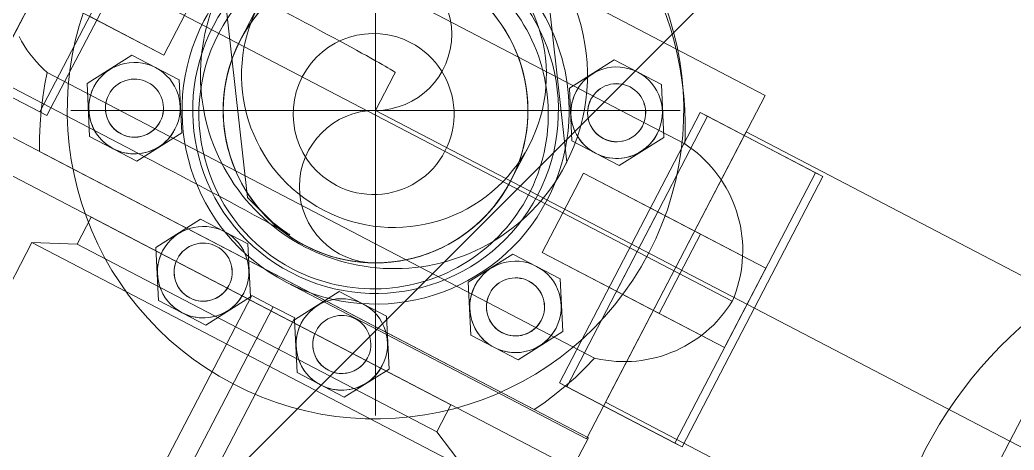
# Model space of a CAD drawing. Header units: metres. Extents: x -207 to 292, y -187 to 169.
# Drawn here: x -48.4097 to -48.0835, y -119.7251 to -119.5841 of the extents above; entities that cross this region are included whole.
import ezdxf

# ---------------------------------------------------------------- set-up
doc = ezdxf.new("R2010")
doc.units = ezdxf.units.M
for name, color, linetype, lineweight in [('A-ROOF-PATT', 7, 'Continuous', 9), ('M-EQPM', 7, 'Continuous', 9), ('P-PIPE', 7, 'Continuous', 9), ('P-PIPE-CNTR', 7, 'Continuous', 9)]:
    doc.layers.add(name, color=color, linetype=linetype, lineweight=lineweight)
doc.layers.add('PR10-ARQ-PL-001-Emplazamiento-C-1_dwg', color=7, linetype='Continuous', lineweight=9, true_color=0x767676)

# ---------------------------------------------------------------- blocks, each defined once
blk = doc.blocks.new('Bomba Centrifuga - Horizontal - Bomba Centrifuga - Horizontal-2291615-PLANTA EMPLAZAMIENTO ACTUALIZADO')
at = {"layer": 'M-EQPM'}
for p, q in [((0.06176, 0.05225), (0.05301, 0.03725)), ((0.05301, 0.03725), (0.06176, 0.05225)), ((0.06176, 0.05225), (0.05301, 0.03725)), ((0.05301, 0.03725), (0.06176, 0.05225)), ((0.07926, 0.05225), (0.06176, 0.05225)), ((0.06176, 0.05225), (0.07926, 0.05225)), ((0.07926, 0.05225), (0.06176, 0.05225)), ((0.06176, 0.05225), (0.07926, 0.05225)), ((0.08801, 0.03725), (0.07926, 0.05225)), ((0.07926, 0.05225), (0.08801, 0.03725)), ((0.08801, 0.03725), (0.07926, 0.05225)), ((0.07926, 0.05225), (0.08801, 0.03725)), ((-0.0975, 0.05), (-0.0975, -0.05)), ((-0.0975, 0.05), (-0.0975, -0.05)), ((-0.09483, 0.05), (-0.09483, -0.05)), ((-0.09483, 0.05), (-0.09483, -0.05)), ((0.0975, 0.05), (0.09483, 0.05)), ((0.09483, 0.05), (0.14022, 0.05)), ((0.09483, -0.05), (0.09483, 0.05)), ((0.09483, -0.05), (0.09483, 0.05)), ((0.1375, 0.05), (0.0975, 0.05)), ((0.0975, -0.05), (0.0975, 0.05)), ((0.0975, -0.05), (0.0975, 0.05)), ((0.14022, 0.05), (0.1375, 0.05)), ((0.1375, -0.05), (0.1375, 0.05)), ((0.1375, -0.05), (0.1375, 0.05)), ((0.14022, 0.05), (0.14022, -0.05)), ((0.14022, -0.05), (0.14022, 0.05)), ((-0.09505, 0.03854), (0.09505, 0.03854)), ((-0.09505, 0.03854), (0.09505, 0.03854)), ((0.05301, 0.03725), (0.06176, 0.02225)), ((0.06176, 0.02225), (0.05301, 0.03725)), ((0.05301, 0.03725), (0.06176, 0.02225)), ((0.06176, 0.02225), (0.05301, 0.03725)), ((0.07926, 0.02225), (0.08801, 0.03725)), ((0.08801, 0.03725), (0.07926, 0.02225)), ((0.07926, 0.02225), (0.08801, 0.03725)), ((0.08801, 0.03725), (0.07926, 0.02225)), ((0.06176, 0.02225), (0.07926, 0.02225)), ((0.07926, 0.02225), (0.06176, 0.02225)), ((0.06176, 0.02225), (0.07926, 0.02225)), ((0.07926, 0.02225), (0.06176, 0.02225)), ((-0.06998, 0.01467), (-0.06998, -0.01467)), ((0.0975, 0.01467), (0.06998, 0.01467)), ((0.06998, 0.01467), (0.11334, 0.01467)), ((0.06998, -0.01467), (0.06998, 0.01467)), ((0.1375, 0.01467), (0.0975, 0.01467)), ((0.0975, 0.01467), (0.0975, -0.01467)), ((0.11334, 0.01467), (0.1375, 0.01467)), ((0.11334, -0.01467), (0.11334, 0.01467)), ((0.1375, -0.01467), (0.1375, 0.01467)), ((-0.13274, 0), (0.13274, 0)), ((-0.13274, 0), (0.13274, 0)), ((-0.06998, -0.01467), (-0.11334, -0.01467)), ((-0.0975, -0.01467), (-0.06998, -0.01467)), ((0.11334, -0.01467), (0.06998, -0.01467)), ((0.06998, -0.01467), (0.0975, -0.01467)), ((0.0975, -0.01467), (0.1375, -0.01467)), ((0.1375, -0.01467), (0.11334, -0.01467)), ((-0.07926, -0.01956), (-0.08801, -0.03456)), ((-0.08801, -0.03456), (-0.07926, -0.01956)), ((-0.07926, -0.01956), (-0.08801, -0.03456)), ((-0.08801, -0.03456), (-0.07926, -0.01956)), ((-0.06176, -0.01956), (-0.07926, -0.01956)), ((-0.07926, -0.01956), (-0.06176, -0.01956)), ((-0.06176, -0.01956), (-0.07926, -0.01956)), ((-0.07926, -0.01956), (-0.06176, -0.01956)), ((-0.05301, -0.03456), (-0.06176, -0.01956)), ((-0.06176, -0.01956), (-0.05301, -0.03456)), ((-0.05301, -0.03456), (-0.06176, -0.01956)), ((-0.06176, -0.01956), (-0.05301, -0.03456)), ((0.06176, -0.01956), (0.05301, -0.03456)), ((0.05301, -0.03456), (0.06176, -0.01956)), ((0.06176, -0.01956), (0.05301, -0.03456)), ((0.05301, -0.03456), (0.06176, -0.01956)), ((0.07926, -0.01956), (0.06176, -0.01956)), ((0.06176, -0.01956), (0.07926, -0.01956)), ((0.07926, -0.01956), (0.06176, -0.01956)), ((0.06176, -0.01956), (0.07926, -0.01956)), ((0.08801, -0.03456), (0.07926, -0.01956)), ((0.07926, -0.01956), (0.08801, -0.03456)), ((0.08801, -0.03456), (0.07926, -0.01956)), ((0.07926, -0.01956), (0.08801, -0.03456)), ((-0.08801, -0.03456), (-0.07926, -0.04956)), ((-0.07926, -0.04956), (-0.08801, -0.03456)), ((-0.08801, -0.03456), (-0.07926, -0.04956)), ((-0.07926, -0.04956), (-0.08801, -0.03456)), ((-0.06176, -0.04956), (-0.05301, -0.03456)), ((-0.05301, -0.03456), (-0.06176, -0.04956)), ((-0.06176, -0.04956), (-0.05301, -0.03456)), ((-0.05301, -0.03456), (-0.06176, -0.04956)), ((0.05301, -0.03456), (0.06176, -0.04956)), ((0.06176, -0.04956), (0.05301, -0.03456)), ((0.05301, -0.03456), (0.06176, -0.04956)), ((0.06176, -0.04956), (0.05301, -0.03456)), ((0.07926, -0.04956), (0.08801, -0.03456)), ((0.08801, -0.03456), (0.07926, -0.04956)), ((0.07926, -0.04956), (0.08801, -0.03456)), ((0.08801, -0.03456), (0.07926, -0.04956)), ((-0.10131, -0.03746), (0.10131, -0.03746)), ((-0.10131, -0.03746), (0.10131, -0.03746)), ((-0.09483, -0.05), (-0.14022, -0.05)), ((-0.1375, -0.05), (-0.0975, -0.05)), ((-0.0975, -0.05), (-0.09483, -0.05)), ((-0.07926, -0.04956), (-0.06176, -0.04956)), ((-0.06176, -0.04956), (-0.07926, -0.04956)), ((-0.07926, -0.04956), (-0.06176, -0.04956)), ((-0.06176, -0.04956), (-0.07926, -0.04956)), ((0.06176, -0.04956), (0.07926, -0.04956)), ((0.07926, -0.04956), (0.06176, -0.04956)), ((0.06176, -0.04956), (0.07926, -0.04956)), ((0.07926, -0.04956), (0.06176, -0.04956)), ((0.14022, -0.05), (0.09483, -0.05)), ((0.09483, -0.05), (0.0975, -0.05)), ((0.0975, -0.05), (0.1375, -0.05)), ((0.1375, -0.05), (0.14022, -0.05)), ((-0.0344, -0.05682), (-0.04315, -0.07182)), ((-0.04315, -0.07182), (-0.0344, -0.05682)), ((-0.0344, -0.05682), (-0.04315, -0.07182)), ((-0.04315, -0.07182), (-0.0344, -0.05682)), ((-0.0169, -0.05682), (-0.0344, -0.05682)), ((-0.0344, -0.05682), (-0.0169, -0.05682)), ((-0.0169, -0.05682), (-0.0344, -0.05682)), ((-0.0344, -0.05682), (-0.0169, -0.05682)), ((-0.00815, -0.07182), (-0.0169, -0.05682)), ((-0.0169, -0.05682), (-0.00815, -0.07182)), ((-0.00815, -0.07182), (-0.0169, -0.05682)), ((-0.0169, -0.05682), (-0.00815, -0.07182)), ((0.0169, -0.05682), (0.00815, -0.07182)), ((0.00815, -0.07182), (0.0169, -0.05682)), ((0.0169, -0.05682), (0.00815, -0.07182)), ((0.00815, -0.07182), (0.0169, -0.05682)), ((0.0344, -0.05682), (0.0169, -0.05682)), ((0.0169, -0.05682), (0.0344, -0.05682)), ((0.0344, -0.05682), (0.0169, -0.05682)), ((0.0169, -0.05682), (0.0344, -0.05682)), ((0.04315, -0.07182), (0.0344, -0.05682)), ((0.0344, -0.05682), (0.04315, -0.07182)), ((0.04315, -0.07182), (0.0344, -0.05682)), ((0.0344, -0.05682), (0.04315, -0.07182)), ((-0.11156, -0.06158), (0.11156, -0.06158)), ((-0.11156, -0.06158), (0.11156, -0.06158)), ((-0.09156, -0.06158), (0.09156, -0.06158)), ((-0.09156, -0.06158), (0.09156, -0.06158)), ((0.11156, -0.07283), (0.11156, -0.06158)), ((-0.11156, -0.07283), (0.11156, -0.07283)), ((-0.11156, -0.07283), (0.11156, -0.07283)), ((-0.06656, -0.07283), (-0.06656, -0.08283)), ((-0.06656, -0.07283), (0.06656, -0.07283)), ((-0.06656, -0.07283), (0.06656, -0.07283)), ((-0.04315, -0.07182), (-0.0344, -0.08682)), ((-0.0344, -0.08682), (-0.04315, -0.07182)), ((-0.04315, -0.07182), (-0.0344, -0.08682)), ((-0.0344, -0.08682), (-0.04315, -0.07182)), ((-0.0169, -0.08682), (-0.00815, -0.07182)), ((-0.00815, -0.07182), (-0.0169, -0.08682)), ((-0.0169, -0.08682), (-0.00815, -0.07182)), ((-0.00815, -0.07182), (-0.0169, -0.08682)), ((0.00815, -0.07182), (0.0169, -0.08682)), ((0.0169, -0.08682), (0.00815, -0.07182)), ((0.00815, -0.07182), (0.0169, -0.08682)), ((0.0169, -0.08682), (0.00815, -0.07182)), ((0.0344, -0.08682), (0.04315, -0.07182)), ((0.04315, -0.07182), (0.0344, -0.08682)), ((0.0344, -0.08682), (0.04315, -0.07182)), ((0.04315, -0.07182), (0.0344, -0.08682)), ((0.06656, -0.08283), (0.06656, -0.07283)), ((-0.06656, -0.08283), (-0.07996, -0.08918)), ((-0.06656, -0.08283), (0.06656, -0.08283)), ((-0.06656, -0.08283), (0.06656, -0.08283)), ((0.07996, -0.08918), (0.06656, -0.08283)), ((-0.0344, -0.08682), (-0.0169, -0.08682)), ((-0.0169, -0.08682), (-0.0344, -0.08682)), ((-0.0344, -0.08682), (-0.0169, -0.08682)), ((-0.0169, -0.08682), (-0.0344, -0.08682)), ((0.0169, -0.08682), (0.0344, -0.08682)), ((0.0344, -0.08682), (0.0169, -0.08682)), ((0.0169, -0.08682), (0.0344, -0.08682)), ((0.0344, -0.08682), (0.0169, -0.08682)), ((-0.07996, -0.08918), (-0.07996, -0.14418)), ((-0.07996, -0.08918), (0.07996, -0.08918)), ((-0.07996, -0.08918), (0.07996, -0.08918))]:
    blk.add_line(p, q, dxfattribs=at)
at = {"layer": 'M-EQPM', "flags": 128}
for points in [[(0.04903, 0.08874), (0.05286, 0.08646), (0.05659, 0.08402), (0.06022, 0.08144), (0.06375, 0.07871), (0.06716, 0.07585), (0.07046, 0.07285), (0.07363, 0.06972), (0.07668, 0.06647), (0.07959, 0.0631), (0.08237, 0.05961), (0.085, 0.05601), (0.08749, 0.05232), (0.08983, 0.04852), (0.09202, 0.04464), (0.09405, 0.04067), (0.09505, 0.03854)], [(0.09505, 0.03854), (0.09671, 0.03835), (0.09836, 0.03809), (0.1, 0.03777), (0.10163, 0.03738), (0.10324, 0.03692), (0.10482, 0.03641), (0.10639, 0.03583), (0.10793, 0.03518), (0.10945, 0.03448), (0.11093, 0.03371), (0.11239, 0.03289), (0.1138, 0.03201), (0.11519, 0.03108), (0.11653, 0.03008), (0.11784, 0.02904), (0.1191, 0.02795), (0.12031, 0.0268), (0.12148, 0.02561), (0.12261, 0.02437), (0.12368, 0.02309), (0.12469, 0.02176), (0.12566, 0.0204), (0.12657, 0.019), (0.12742, 0.01756), (0.12822, 0.01609), (0.12895, 0.01459), (0.12963, 0.01307), (0.13024, 0.01151), (0.13079, 0.00993), (0.13128, 0.00834), (0.1317, 0.00672), (0.13206, 0.00509), (0.13235, 0.00344), (0.13257, 0.00179), (0.13273, 0.00013), (0.13274, 0)], [(-0.10131, -0.03746), (-0.10292, -0.03702), (-0.10451, -0.03651), (-0.10609, -0.03594), (-0.10763, -0.03531), (-0.10915, -0.03462), (-0.11064, -0.03387), (-0.1121, -0.03306), (-0.11353, -0.03219), (-0.11492, -0.03126)], [(0.13274, 0), (0.13259, -0.00166), (0.13237, -0.00332), (0.13208, -0.00496), (0.13173, -0.0066), (0.13131, -0.00821), (0.13083, -0.00981), (0.13028, -0.01139), (0.12967, -0.01295), (0.129, -0.01448), (0.12827, -0.01598), (0.12748, -0.01745), (0.12664, -0.01889), (0.12573, -0.02029), (0.12477, -0.02166), (0.12376, -0.02299), (0.12269, -0.02427), (0.12157, -0.02552), (0.12041, -0.02671), (0.11919, -0.02786), (0.11793, -0.02896), (0.11663, -0.03001), (0.11529, -0.031), (0.11391, -0.03194), (0.11249, -0.03283), (0.11104, -0.03365), (0.10956, -0.03442), (0.10805, -0.03513), (0.10651, -0.03578), (0.10494, -0.03636), (0.10336, -0.03689), (0.10175, -0.03735), (0.10131, -0.03746)], [(-0.09156, -0.06158), (-0.09363, -0.05762), (-0.09553, -0.05359), (-0.09727, -0.04949), (-0.09884, -0.04532), (-0.10025, -0.04109), (-0.10131, -0.03746)], [(0.10131, -0.03746), (0.10005, -0.04173), (0.09862, -0.04595), (0.09702, -0.05011), (0.09525, -0.05421), (0.09333, -0.05822), (0.09156, -0.06158)]]:
    blk.add_lwpolyline(points, dxfattribs=at)
at = {"layer": 'M-EQPM'}
for centre, radius, start, end in [((0, 0.00135), 0.10114, 360, 180), ((0, 0.00135), 0.10114, 0, 180), ((0, 0.00135), 0.10114, 360, 180), ((0, 0.00135), 0.10114, 0, 180), ((0, 0.00135), 0.06, 360, 180), ((0, 0.00135), 0.06, 0, 180), ((0, 0.00135), 0.06, 360, 180), ((0, 0.00135), 0.06, 0, 180), ((0, 0), 0.05733, 90, 270), ((0, 0), 0.05733, 270, 90), ((0.07051, 0.03725), 0.015, 0, 180), ((0.07051, 0.03725), 0.015, 0, 180), ((0, 0.00135), 0.05, 360, 180), ((0, 0.00135), 0.05, 0, 180), ((0, 0.00135), 0.05, 0, 180), ((0, 0.00135), 0.05, 0, 180), ((0, 0.00135), 0.05, 0, 180), ((0, 0.00135), 0.05, 0, 180), ((0.07051, 0.03725), 0.00952, 0, 180), ((0.07051, 0.03725), 0.00953, 0, 180), ((0.07051, 0.03725), 0.00953, 0, 180), ((0.07051, 0.03725), 0.00952, 0, 180), ((0.07051, 0.03725), 0.00952, 0, 180), ((0.07051, 0.03725), 0.00953, 0, 180), ((0.07051, 0.03725), 0.00952, 0, 180), ((0.07051, 0.03725), 0.00953, 0, 180), ((0.07051, 0.03725), 0.015, 180, 0), ((0.07051, 0.03725), 0.015, 180, 360), ((0.07051, 0.03725), 0.00952, 180, 0), ((0.07051, 0.03725), 0.00953, 180, 360), ((0.07051, 0.03725), 0.00953, 180, 360), ((0.07051, 0.03725), 0.00952, 180, 360), ((0.07051, 0.03725), 0.00952, 180, 0), ((0.07051, 0.03725), 0.00953, 180, 360), ((0.07051, 0.03725), 0.00952, 180, 360), ((0.07051, 0.03725), 0.00953, 180, 360), ((0, 0), 0.0264, 90, 270), ((0, 0), 0.0264, 270, 90), ((0, 0.00135), 0.10114, 180, 360), ((0, 0.00135), 0.10114, 180, 360), ((0, 0.00135), 0.10114, 180, 360), ((0, 0.00135), 0.10114, 180, 360), ((0, 0.00135), 0.06, 180, 360), ((0, 0.00135), 0.06, 180, 360), ((0, 0.00135), 0.06, 180, 360), ((0, 0.00135), 0.06, 180, 360), ((0, 0.00135), 0.05, 180, 360), ((0, 0.00135), 0.05, 180, 360), ((0, 0.00135), 0.05, 180, 0), ((0, 0.00135), 0.05, 180, 360), ((0, 0.00135), 0.05, 180, 0), ((0, 0.00135), 0.05, 180, 360), ((-0.07051, -0.03456), 0.015, 0, 180), ((-0.07051, -0.03456), 0.015, 0, 180), ((0.07051, -0.03456), 0.015, 0, 180), ((0.07051, -0.03456), 0.015, 0, 180), ((-0.07051, -0.03456), 0.00952, 0, 180), ((-0.07051, -0.03456), 0.00953, 0, 180), ((-0.07051, -0.03456), 0.00953, 0, 180), ((-0.07051, -0.03456), 0.00952, 0, 180), ((-0.07051, -0.03456), 0.00952, 0, 180), ((-0.07051, -0.03456), 0.00953, 0, 180), ((-0.07051, -0.03456), 0.00952, 0, 180), ((-0.07051, -0.03456), 0.00953, 0, 180), ((0.07051, -0.03456), 0.00952, 0, 180), ((0.07051, -0.03456), 0.00953, 0, 180), ((0.07051, -0.03456), 0.00953, 0, 180), ((0.07051, -0.03456), 0.00952, 0, 180), ((0.07051, -0.03456), 0.00952, 0, 180), ((0.07051, -0.03456), 0.00953, 0, 180), ((0.07051, -0.03456), 0.00952, 0, 180), ((0.07051, -0.03456), 0.00953, 0, 180), ((-0.07051, -0.03456), 0.015, 180, 0), ((-0.07051, -0.03456), 0.015, 180, 360), ((-0.07051, -0.03456), 0.00952, 180, 0), ((-0.07051, -0.03456), 0.00953, 180, 360), ((-0.07051, -0.03456), 0.00953, 180, 360), ((-0.07051, -0.03456), 0.00952, 180, 360), ((-0.07051, -0.03456), 0.00952, 180, 0), ((-0.07051, -0.03456), 0.00953, 180, 360), ((-0.07051, -0.03456), 0.00952, 180, 360), ((-0.07051, -0.03456), 0.00953, 180, 360), ((0.07051, -0.03456), 0.015, 180, 0), ((0.07051, -0.03456), 0.015, 180, 360), ((0.07051, -0.03456), 0.00952, 180, 0), ((0.07051, -0.03456), 0.00953, 180, 360), ((0.07051, -0.03456), 0.00953, 180, 360), ((0.07051, -0.03456), 0.00952, 180, 360), ((0.07051, -0.03456), 0.00952, 180, 0), ((0.07051, -0.03456), 0.00953, 180, 360), ((0.07051, -0.03456), 0.00952, 180, 360), ((0.07051, -0.03456), 0.00953, 180, 360), ((-0.02565, -0.07182), 0.015, 0, 180), ((-0.02565, -0.07182), 0.015, 0, 180), ((0.02565, -0.07182), 0.015, 0, 180), ((0.02565, -0.07182), 0.015, 0, 180), ((-0.02565, -0.07182), 0.00952, 0, 180), ((-0.02565, -0.07182), 0.00953, 0, 180), ((-0.02565, -0.07182), 0.00953, 0, 180), ((-0.02565, -0.07182), 0.00952, 0, 180), ((-0.02565, -0.07182), 0.00952, 0, 180), ((-0.02565, -0.07182), 0.00953, 0, 180), ((-0.02565, -0.07182), 0.00952, 0, 180), ((-0.02565, -0.07182), 0.00953, 360, 180), ((0.02565, -0.07182), 0.00952, 0, 180), ((0.02565, -0.07182), 0.00953, 0, 180), ((0.02565, -0.07182), 0.00953, 0, 180), ((0.02565, -0.07182), 0.00952, 0, 180), ((0.02565, -0.07182), 0.00952, 0, 180), ((0.02565, -0.07182), 0.00953, 0, 180), ((0.02565, -0.07182), 0.00952, 0, 180), ((0.02565, -0.07182), 0.00953, 360, 180), ((-0.02565, -0.07182), 0.015, 180, 0), ((-0.02565, -0.07182), 0.015, 180, 360), ((-0.02565, -0.07182), 0.00952, 180, 0), ((-0.02565, -0.07182), 0.00953, 180, 360), ((-0.02565, -0.07182), 0.00953, 180, 360), ((-0.02565, -0.07182), 0.00952, 180, 360), ((-0.02565, -0.07182), 0.00952, 180, 0), ((-0.02565, -0.07182), 0.00953, 180, 360), ((-0.02565, -0.07182), 0.00952, 180, 360), ((-0.02565, -0.07182), 0.00953, 180, 360), ((0.02565, -0.07182), 0.015, 180, 0), ((0.02565, -0.07182), 0.015, 180, 360), ((0.02565, -0.07182), 0.00952, 180, 0), ((0.02565, -0.07182), 0.00952, 180, 360), ((0.02565, -0.07182), 0.00953, 180, 360), ((0.02565, -0.07182), 0.00952, 180, 360), ((0.02565, -0.07182), 0.00952, 180, 0), ((0.02565, -0.07182), 0.00953, 180, 360), ((0.02565, -0.07182), 0.00952, 180, 360), ((0.02565, -0.07182), 0.00953, 180, 360)]:
    blk.add_arc(centre, radius, start, end, dxfattribs=at)
blk = doc.blocks.new('HDPE - Codo - Codo-V42-PLANTA EMPLAZAMIENTO ACTUALIZADO')
at = {"layer": 'P-PIPE'}
for p, q in [((-47.41279, -120.01788), (-47.44214, -120.07419)), ((-47.36632, -120.0421), (-47.41279, -120.01788)), ((-47.44214, -120.07419), (-47.47149, -120.1305)), ((-47.47149, -120.1305), (-47.42503, -120.15472))]:
    blk.add_line(p, q, dxfattribs=at)
at = {"layer": 'P-PIPE', "flags": 128}
for points in [[(-47.30931, -120.07182), (-47.30935, -120.0718), (-47.30949, -120.07173), (-47.30972, -120.07161), (-47.31004, -120.07144), (-47.31044, -120.07123), (-47.31094, -120.07097), (-47.31153, -120.07066), (-47.3122, -120.07031), (-47.31296, -120.06992), (-47.31381, -120.06947), (-47.31474, -120.06899), (-47.31575, -120.06846), (-47.31684, -120.06789), (-47.31802, -120.06728), (-47.31927, -120.06663), (-47.32059, -120.06594), (-47.32199, -120.06521), (-47.32346, -120.06444), (-47.325, -120.06364), (-47.3266, -120.06281), (-47.32827, -120.06194), (-47.33, -120.06104), (-47.33178, -120.06011), (-47.33362, -120.05915), (-47.33552, -120.05816), (-47.33746, -120.05715), (-47.33945, -120.05611), (-47.34148, -120.05505), (-47.34355, -120.05397), (-47.34566, -120.05287), (-47.3478, -120.05175), (-47.34997, -120.05062), (-47.35217, -120.04948), (-47.35439, -120.04832), (-47.35663, -120.04715), (-47.35889, -120.04598), (-47.36115, -120.0448), (-47.36343, -120.04361), (-47.36571, -120.04242), (-47.36632, -120.0421)], [(-47.42503, -120.15472), (-47.42275, -120.15591), (-47.42047, -120.15709), (-47.4182, -120.15828), (-47.41594, -120.15945), (-47.4137, -120.16062), (-47.41147, -120.16178), (-47.40927, -120.16293), (-47.40709, -120.16407), (-47.40494, -120.16519), (-47.40282, -120.16629), (-47.40074, -120.16738), (-47.3987, -120.16844), (-47.3967, -120.16949), (-47.39474, -120.17051), (-47.39283, -120.1715), (-47.39098, -120.17247), (-47.38918, -120.17341), (-47.38743, -120.17432), (-47.38575, -120.17519), (-47.38413, -120.17604), (-47.38257, -120.17685), (-47.38108, -120.17762), (-47.37967, -120.17836), (-47.37832, -120.17906), (-47.37705, -120.17973), (-47.37586, -120.18035), (-47.37474, -120.18093), (-47.37371, -120.18147), (-47.37276, -120.18197), (-47.37189, -120.18242), (-47.3711, -120.18283), (-47.37041, -120.18319), (-47.3698, -120.18351), (-47.36927, -120.18378), (-47.36884, -120.18401), (-47.3685, -120.18418), (-47.36825, -120.18432), (-47.36809, -120.1844), (-47.36802, -120.18444)]]:
    blk.add_lwpolyline(points, dxfattribs=at)
at = {"layer": 'P-PIPE'}
for start, end in [(332.4684, 152.4684), (152.4684, 332.4684)]:
    blk.add_arc((-47.33866, -120.12813), 0.0635, start, end, dxfattribs=at)
blk = doc.blocks.new('HDPE - Codo - Codo-V43-PLANTA EMPLAZAMIENTO ACTUALIZADO')
at = {"layer": 'P-PIPE'}
for p, q in [((-47.41279, -120.01788), (-47.44214, -120.07419)), ((-47.36632, -120.0421), (-47.41279, -120.01788)), ((-47.44214, -120.07419), (-47.47149, -120.1305)), ((-47.47149, -120.1305), (-47.42503, -120.15472))]:
    blk.add_line(p, q, dxfattribs=at)
at = {"layer": 'P-PIPE', "flags": 128}
for points in [[(-47.36632, -120.0421), (-47.36404, -120.04329), (-47.36176, -120.04448), (-47.3595, -120.04566), (-47.35724, -120.04684), (-47.35499, -120.04801), (-47.35277, -120.04917), (-47.35057, -120.05031), (-47.34839, -120.05145), (-47.34624, -120.05257), (-47.34412, -120.05367), (-47.34204, -120.05476), (-47.33999, -120.05582), (-47.33799, -120.05687), (-47.33604, -120.05789), (-47.33413, -120.05888), (-47.33227, -120.05985), (-47.33047, -120.06079), (-47.32873, -120.0617), (-47.32704, -120.06258), (-47.32542, -120.06342), (-47.32387, -120.06423), (-47.32238, -120.06501), (-47.32096, -120.06575), (-47.31962, -120.06645), (-47.31835, -120.06711), (-47.31715, -120.06773), (-47.31604, -120.06831), (-47.315, -120.06885), (-47.31405, -120.06935), (-47.31318, -120.0698), (-47.3124, -120.07021), (-47.3117, -120.07057), (-47.31109, -120.07089), (-47.31057, -120.07116), (-47.31014, -120.07139), (-47.3098, -120.07157), (-47.30954, -120.0717), (-47.30938, -120.07178), (-47.30931, -120.07182)], [(-47.39497, -120.09878), (-47.39375, -120.09655), (-47.39244, -120.09437), (-47.39105, -120.09225), (-47.38957, -120.09018), (-47.38802, -120.08818), (-47.38638, -120.08623), (-47.38466, -120.08436), (-47.38288, -120.08255), (-47.38102, -120.08082), (-47.37909, -120.07917), (-47.3771, -120.07759), (-47.37505, -120.07609), (-47.37294, -120.07468), (-47.37078, -120.07335), (-47.36856, -120.07211), (-47.3663, -120.07096), (-47.36399, -120.0699), (-47.36164, -120.06893), (-47.35925, -120.06806), (-47.35684, -120.06729), (-47.35439, -120.06661), (-47.35191, -120.06603), (-47.34942, -120.06555), (-47.34691, -120.06517), (-47.34439, -120.06489), (-47.34185, -120.06471), (-47.33931, -120.06463), (-47.33677, -120.06466), (-47.33424, -120.06478), (-47.33171, -120.06501), (-47.32919, -120.06534), (-47.32669, -120.06577), (-47.3242, -120.0663), (-47.32174, -120.06693), (-47.31931, -120.06765), (-47.3169, -120.06847), (-47.31453, -120.06939), (-47.31221, -120.0704), (-47.30992, -120.07151), (-47.30931, -120.07182)], [(-47.30931, -120.07182), (-47.30708, -120.07304), (-47.3049, -120.07435), (-47.30278, -120.07574), (-47.30071, -120.07722), (-47.29871, -120.07877), (-47.29676, -120.08041), (-47.29489, -120.08212), (-47.29309, -120.08391), (-47.29135, -120.08577), (-47.2897, -120.0877), (-47.28812, -120.08969), (-47.28662, -120.09174), (-47.28521, -120.09385), (-47.28388, -120.09601), (-47.28264, -120.09823), (-47.28149, -120.10049), (-47.28043, -120.1028), (-47.27946, -120.10515), (-47.27859, -120.10754), (-47.27782, -120.10995), (-47.27714, -120.1124), (-47.27656, -120.11487), (-47.27608, -120.11737), (-47.2757, -120.11988), (-47.27542, -120.1224), (-47.27524, -120.12494), (-47.27516, -120.12748), (-47.27519, -120.13002), (-47.27531, -120.13255), (-47.27554, -120.13508), (-47.27587, -120.1376), (-47.2763, -120.1401), (-47.27683, -120.14259), (-47.27746, -120.14505), (-47.27818, -120.14748), (-47.279, -120.14989), (-47.27992, -120.15225), (-47.28093, -120.15458), (-47.28204, -120.15687), (-47.28235, -120.15748)], [(-47.36801, -120.18444), (-47.37024, -120.18322), (-47.37242, -120.18191), (-47.37454, -120.18052), (-47.37661, -120.17904), (-47.37861, -120.17748), (-47.38056, -120.17585), (-47.38243, -120.17413), (-47.38424, -120.17235), (-47.38597, -120.17049), (-47.38762, -120.16856), (-47.3892, -120.16657), (-47.3907, -120.16452), (-47.39211, -120.16241), (-47.39344, -120.16025), (-47.39468, -120.15803), (-47.39583, -120.15577), (-47.39689, -120.15346), (-47.39786, -120.15111), (-47.39873, -120.14872), (-47.3995, -120.1463), (-47.40018, -120.14386), (-47.40076, -120.14138), (-47.40124, -120.13889), (-47.40162, -120.13638), (-47.4019, -120.13385), (-47.40208, -120.13132), (-47.40216, -120.12878), (-47.40213, -120.12624), (-47.40201, -120.12371), (-47.40178, -120.12118), (-47.40145, -120.11866), (-47.40102, -120.11615), (-47.40049, -120.11367), (-47.39986, -120.11121), (-47.39914, -120.10877), (-47.39832, -120.10637), (-47.3974, -120.104), (-47.39639, -120.10167), (-47.39528, -120.09939), (-47.39497, -120.09878)], [(-47.36801, -120.18444), (-47.36806, -120.18441), (-47.36819, -120.18434), (-47.36842, -120.18422), (-47.36874, -120.18406), (-47.36915, -120.18385), (-47.36965, -120.18359), (-47.37023, -120.18328), (-47.37091, -120.18293), (-47.37167, -120.18253), (-47.37251, -120.18209), (-47.37344, -120.18161), (-47.37446, -120.18108), (-47.37555, -120.18051), (-47.37672, -120.1799), (-47.37797, -120.17925), (-47.3793, -120.17856), (-47.38069, -120.17783), (-47.38216, -120.17706), (-47.3837, -120.17626), (-47.3853, -120.17542), (-47.38697, -120.17456), (-47.3887, -120.17365), (-47.39049, -120.17272), (-47.39233, -120.17176), (-47.39422, -120.17078), (-47.39616, -120.16976), (-47.39815, -120.16873), (-47.40019, -120.16767), (-47.40226, -120.16659), (-47.40437, -120.16549), (-47.40651, -120.16437), (-47.40868, -120.16324), (-47.41088, -120.16209), (-47.4131, -120.16094), (-47.41534, -120.15977), (-47.41759, -120.1586), (-47.41986, -120.15741), (-47.42213, -120.15623), (-47.42441, -120.15504), (-47.42503, -120.15472)], [(-47.28235, -120.15748), (-47.28357, -120.15971), (-47.28488, -120.16189), (-47.28627, -120.16401), (-47.28775, -120.16608), (-47.28931, -120.16808), (-47.29094, -120.17002), (-47.29266, -120.1719), (-47.29444, -120.1737), (-47.2963, -120.17544), (-47.29823, -120.17709), (-47.30022, -120.17867), (-47.30227, -120.18017), (-47.30438, -120.18158), (-47.30654, -120.18291), (-47.30876, -120.18415), (-47.31102, -120.1853), (-47.31333, -120.18636), (-47.31568, -120.18733), (-47.31807, -120.1882), (-47.32049, -120.18897), (-47.32293, -120.18965), (-47.32541, -120.19023), (-47.3279, -120.19071), (-47.33041, -120.19109), (-47.33294, -120.19137), (-47.33547, -120.19155), (-47.33801, -120.19163), (-47.34055, -120.1916), (-47.34308, -120.19148), (-47.34561, -120.19125), (-47.34813, -120.19092), (-47.35064, -120.19049), (-47.35312, -120.18996), (-47.35558, -120.18933), (-47.35801, -120.18861), (-47.36042, -120.18779), (-47.36279, -120.18687), (-47.36512, -120.18586), (-47.3674, -120.18475), (-47.36801, -120.18444)]]:
    blk.add_lwpolyline(points, dxfattribs=at)
at = {"layer": 'P-PIPE'}
for start, end in [(332.4684, 152.4684), (152.4684, 332.4684)]:
    blk.add_arc((-47.33866, -120.12813), 0.0635, start, end, dxfattribs=at)
blk = doc.blocks.new('Valvula con brida - Estandar - Valvula con brida - Estandar-V44-PLANTA EMPLAZAMIENTO ACTUALIZADO')
at = {"layer": 'P-PIPE'}
for start, end in [(332.4684, 152.4684), (332.4684, 152.4684), (332.4684, 152.4684), (332.4684, 152.4684), (152.4684, 332.4684), (152.4684, 332.4684), (152.4684, 332.4684), (152.4684, 332.4684)]:
    blk.add_arc((-47.33866, -120.12813), 0.14, start, end, dxfattribs=at)
blk = doc.blocks.new('HDPE - Codo - Codo-V45-PLANTA EMPLAZAMIENTO ACTUALIZADO')
at = {"layer": 'P-PIPE'}
for p, q in [((-48.36022, -119.49019), (-48.39005, -119.54742)), ((-48.36022, -119.49019), (-48.38909, -119.54557)), ((-48.31375, -119.51441), (-48.36022, -119.49019)), ((-48.38909, -119.54557), (-48.41892, -119.6028)), ((-48.39005, -119.54742), (-48.41892, -119.6028)), ((-48.34289, -119.57202), (-48.34328, -119.57278)), ((-48.41892, -119.6028), (-48.37246, -119.62703)), ((-48.23067, -119.63148), (-48.23027, -119.63072))]:
    blk.add_line(p, q, dxfattribs=at)
at = {"layer": 'P-PIPE', "flags": 128}
for points in [[(-48.23027, -119.63072), (-48.23812, -119.5603), (-48.2467, -119.5519), (-48.25027, -119.54919), (-48.25235, -119.54778), (-48.25383, -119.54683), (-48.25505, -119.54607), (-48.25616, -119.5454), (-48.25723, -119.54477), (-48.25829, -119.54415), (-48.25938, -119.54353), (-48.26051, -119.54289), (-48.26169, -119.54222), (-48.26292, -119.54153), (-48.26422, -119.54081), (-48.26557, -119.54006), (-48.26699, -119.53928), (-48.26847, -119.53847), (-48.27001, -119.53763), (-48.27161, -119.53675), (-48.27328, -119.53585), (-48.275, -119.53492), (-48.27678, -119.53396), (-48.27861, -119.53297), (-48.2805, -119.53196), (-48.28244, -119.53092), (-48.28442, -119.52986), (-48.28645, -119.52878), (-48.28852, -119.52768), (-48.29063, -119.52656), (-48.29277, -119.52543), (-48.29495, -119.52428), (-48.29715, -119.52311), (-48.29938, -119.52194), (-48.30164, -119.52075), (-48.30391, -119.51956), (-48.3062, -119.51835), (-48.3085, -119.51715), (-48.31081, -119.51594), (-48.31313, -119.51473), (-48.31375, -119.51441)], [(-48.34289, -119.57202), (-48.33509, -119.64232), (-48.32674, -119.6505), (-48.32359, -119.65289), (-48.32211, -119.6539), (-48.32141, -119.65435), (-48.32114, -119.65452), (-48.32112, -119.65453)], [(-48.32112, -119.65453), (-48.32124, -119.65446), (-48.32155, -119.65428), (-48.32203, -119.654), (-48.32265, -119.65365), (-48.32339, -119.65323), (-48.32424, -119.65275), (-48.3252, -119.65222), (-48.32625, -119.65163), (-48.3274, -119.651), (-48.32863, -119.65032), (-48.32995, -119.6496), (-48.33134, -119.64884), (-48.33281, -119.64804), (-48.33436, -119.6472), (-48.33597, -119.64633), (-48.33764, -119.64543), (-48.33938, -119.64449), (-48.34118, -119.64353), (-48.34303, -119.64254), (-48.34493, -119.64153), (-48.34688, -119.64049), (-48.34887, -119.63943), (-48.3509, -119.63835), (-48.35298, -119.63725), (-48.35508, -119.63614), (-48.35722, -119.63501), (-48.35938, -119.63388), (-48.36156, -119.63273), (-48.36377, -119.63157), (-48.36599, -119.63041), (-48.36822, -119.62924), (-48.37046, -119.62807), (-48.37246, -119.62703)]]:
    blk.add_lwpolyline(points, dxfattribs=at)
at = {"layer": 'P-PIPE'}
for start_param, end_param in [(3.141593, 6.283185), (0, 3.141593)]:
    blk.add_ellipse((-48.28698, -119.60213), major_axis=(-0.05631, 0.02935), ratio=0.999866, start_param=start_param, end_param=end_param, dxfattribs=at)
blk = doc.blocks.new('YADRAN_LASQUEMAS_ARQ_MO_003_ESTANQUE CABECERA_rvt-1-PLANTA EMPLAZAMIENTO ACTUALIZADO')
at = {"layer": 'A-ROOF-PATT', "true_color": 0x008040}
h = blk.add_hatch(dxfattribs=at)
h.set_pattern_fill('FP_31', color=116, style=0, pattern_type=2)
h.set_pattern_definition([(152.653, (-52.507, -103.883), (-0.1607824, -0.310884), [])])
h.paths.add_polyline_path([(-48.31353, -124.1428), (-40.92713, -109.86064), (-43.26069, -108.65377), (-50.6471, -122.93594)])
at = {"layer": 'P-PIPE'}
for p, q in [((-48.41268, -119.59083), (-48.38957, -119.54649)), ((-48.41268, -119.59083), (-48.38957, -119.54649)), ((-48.16513, -119.60879), (-48.26367, -119.55742)), ((-48.16513, -119.60879), (-48.26367, -119.55742)), ((-48.33131, -119.57902), (-48.33736, -119.59062)), ((-48.19448, -119.6651), (-48.16513, -119.60879)), ((-48.19448, -119.6651), (-48.16513, -119.60879)), ((-48.17137, -119.62076), (-48.19448, -119.6651)), ((-48.17137, -119.62076), (-48.19448, -119.6651)), ((-48.17137, -119.62076), (-48.19448, -119.6651)), ((-48.17137, -119.62076), (-48.19448, -119.6651)), ((-48.06178, -119.67789), (-48.17137, -119.62076)), ((-48.06178, -119.67789), (-48.17137, -119.62076)), ((-48.24869, -119.63685), (-48.24264, -119.62524)), ((-48.22384, -119.72141), (-48.19448, -119.6651)), ((-48.22384, -119.72141), (-48.19448, -119.6651)), ((-48.19448, -119.6651), (-48.2176, -119.70944)), ((-48.19448, -119.6651), (-48.2176, -119.70944)), ((-48.19448, -119.6651), (-48.2176, -119.70944)), ((-48.19448, -119.6651), (-48.2176, -119.70944)), ((-48.32238, -119.67004), (-48.22384, -119.72141)), ((-48.32238, -119.67004), (-48.22384, -119.72141)), ((-48.33367, -119.67439), (-48.40436, -119.81001)), ((-48.32657, -119.67809), (-48.33367, -119.67439)), ((-48.32657, -119.67809), (-48.33367, -119.67439)), ((-48.31948, -119.68179), (-48.32657, -119.67809)), ((-48.31948, -119.68179), (-48.32657, -119.67809)), ((-48.08489, -119.72223), (-48.06178, -119.67789)), ((-48.08489, -119.72223), (-48.06178, -119.67789)), ((-48.08489, -119.72223), (-48.06178, -119.67789)), ((-48.08489, -119.72223), (-48.06178, -119.67789)), ((-48.39017, -119.8174), (-48.31948, -119.68179)), ((-48.2176, -119.70944), (-48.10801, -119.76656)), ((-48.2176, -119.70944), (-48.10801, -119.76656)), ((-48.10801, -119.76656), (-48.08489, -119.72223)), ((-48.10801, -119.76656), (-48.08489, -119.72223)), ((-48.10801, -119.76656), (-48.08489, -119.72223)), ((-48.10801, -119.76656), (-48.08489, -119.72223))]:
    blk.add_line(p, q, dxfattribs=at)
for start, end in [(332.4684, 152.4684), (332.4684, 152.4684), (332.4684, 152.4684), (332.4684, 152.4684), (152.4684, 332.4684), (152.4684, 332.4684), (152.4684, 332.4684), (152.4684, 332.4684)]:
    blk.add_arc((-48.29302, -119.61373), 0.0635, start, end, dxfattribs=at)
at = {"layer": 'P-PIPE', "color": 96, "true_color": 0x007f00}
for centre, radius, start, end in [((-48.29302, -119.61373), 0.05, 0, 180), ((-48.29302, -119.58873), 0.025, 270, 90), ((-48.29302, -119.61373), 0.05, 180, 0), ((-48.29302, -119.63873), 0.025, 90, 270)]:
    blk.add_arc(centre, radius, start, end, dxfattribs=at)
at = {"layer": 'P-PIPE'}
for centre, start_param, end_param in [((-48.29302, -119.61373), 4.712389, 6.283185), ((-48.28698, -119.60213), 3.141593, 4.712389), ((-48.29302, -119.61373), 3.141593, 4.712389), ((-48.28698, -119.60213), 0, 1.570796), ((-48.29302, -119.61373), 0, 1.570796), ((-48.28698, -119.60213), 1.570796, 3.141593), ((-48.29302, -119.61373), 1.570796, 3.141593)]:
    blk.add_ellipse(centre, major_axis=(-0.04434, 0.02311), ratio=0.999866, start_param=start_param, end_param=end_param, dxfattribs=at)
at = {"layer": 'P-PIPE-CNTR'}
for p, q in [((-48.29302, -119.71373), (-48.29302, -119.51373)), ((-48.29302, -119.71373), (-48.29302, -119.51373)), ((-48.28658, -119.60137), (-48.28698, -119.60213)), ((-48.28698, -119.60213), (-48.29302, -119.61373)), ((-48.39302, -119.61373), (-48.19302, -119.61373)), ((-48.39302, -119.61373), (-48.19302, -119.61373)), ((-48.19448, -119.6651), (-48.29302, -119.61373)), ((-48.19448, -119.6651), (-48.29302, -119.61373)), ((-48.19448, -119.6651), (-48.08489, -119.72223)), ((-48.19448, -119.6651), (-48.08489, -119.72223)), ((-48.19448, -119.6651), (-48.08489, -119.72223)), ((-48.19448, -119.6651), (-48.08489, -119.72223)), ((-48.39726, -119.8137), (-48.32657, -119.67809)), ((-48.39726, -119.8137), (-48.32657, -119.67809)), ((-48.08489, -119.72223), (-48.03843, -119.74645)), ((-48.03843, -119.74645), (-48.08489, -119.72223))]:
    blk.add_line(p, q, dxfattribs=at)
blk.add_ellipse((-48.34359, -119.57165), major_axis=(-0.05701, 0.02972), ratio=0.016366, start_param=3.141593, end_param=4.712389, dxfattribs=at)
at = {"layer": 'M-EQPM', "lineweight": 9, "rotation": 332.4683519935969}
blk.add_blockref('Bomba Centrifuga - Horizontal - Bomba Centrifuga - Horizontal-2291615-PLANTA EMPLAZAMIENTO ACTUALIZADO', (-48.29365, -119.61493), dxfattribs=at)
at = {"layer": 'P-PIPE', "lineweight": 9}
for name, p in [('HDPE - Codo - Codo-V45-PLANTA EMPLAZAMIENTO ACTUALIZADO', (0, 0)), ('Valvula con brida - Estandar - Valvula con brida - Estandar-V44-PLANTA EMPLAZAMIENTO ACTUALIZADO', (-0.64969, 0.33866)), ('HDPE - Codo - Codo-V42-PLANTA EMPLAZAMIENTO ACTUALIZADO', (-0.64275, 0.35196)), ('HDPE - Codo - Codo-V43-PLANTA EMPLAZAMIENTO ACTUALIZADO', (-0.64275, 0.35196))]:
    blk.add_blockref(name, p, dxfattribs=at)
blk = doc.blocks.new('PR10-ARQ-PL-001-Emplazamiento-C-1_dwg-674643-PLANTA EMPLAZAMIENTO ACTUALIZADO')
at = {"lineweight": 9, "true_color": 0x0000ff}
h = blk.add_hatch(dxfattribs=at)
h.set_pattern_fill('FP_4', color=5, style=0, pattern_type=2)
h.set_pattern_definition([(45, (0, 0), (-0.2245064, 0.2245064), [])])
h.paths.add_polyline_path([(-45.56583, -124.68488), (-38.4088, -111.05418), (-43.30232, -108.56055), (-50.45444, -122.19376), (-45.61066, -124.66204)])

msp = doc.modelspace()

# ---------------------------------------------------------------- block references
at = {"lineweight": 5}
msp.add_blockref('YADRAN_LASQUEMAS_ARQ_MO_003_ESTANQUE CABECERA_rvt-1-PLANTA EMPLAZAMIENTO ACTUALIZADO', (0, 0), dxfattribs=at)
at = {"layer": 'PR10-ARQ-PL-001-Emplazamiento-C-1_dwg', "color": 7}
msp.add_blockref('PR10-ARQ-PL-001-Emplazamiento-C-1_dwg-674643-PLANTA EMPLAZAMIENTO ACTUALIZADO', (0, 0), dxfattribs=at)

doc.saveas('drawing.dxf')
